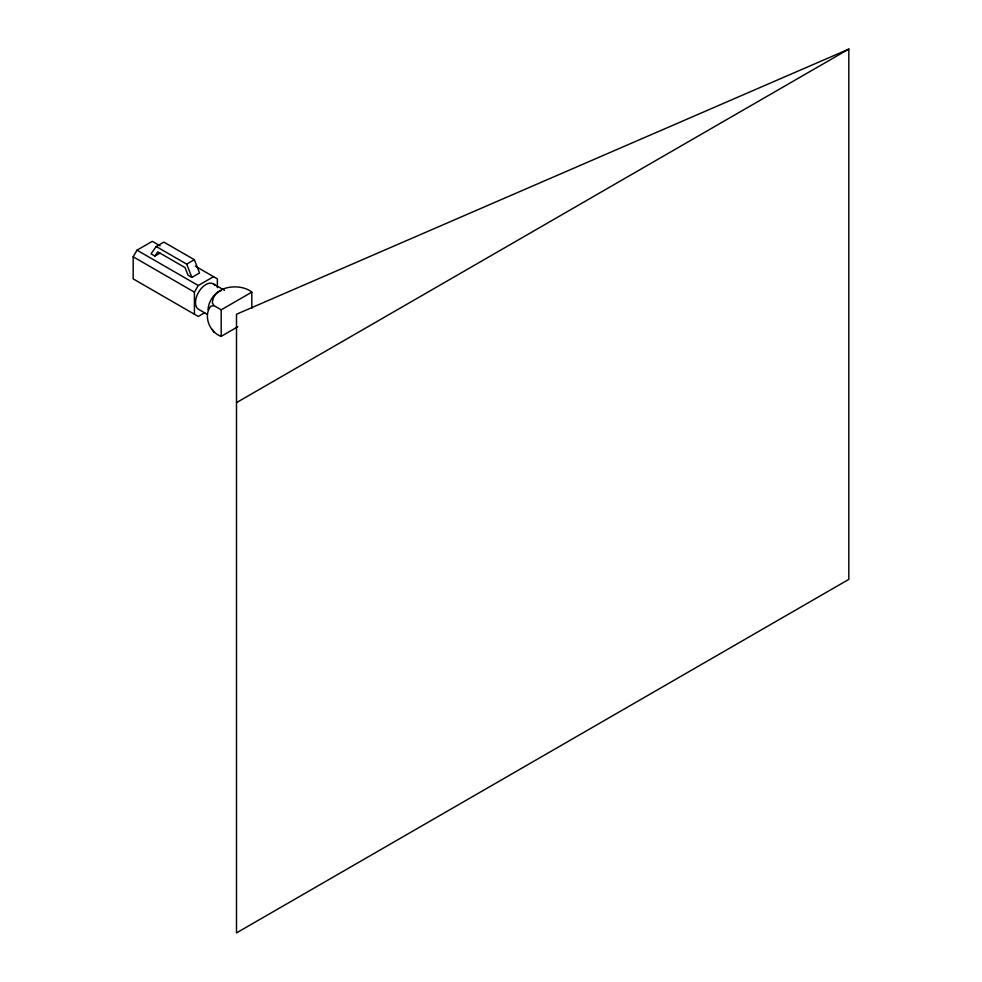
<?xml version="1.0" encoding="UTF-8"?>
<svg xmlns="http://www.w3.org/2000/svg" width="982" height="982" viewBox="0 0 982 982"><rect width="100%" height="100%" fill="white"/><g stroke="black" fill="none" stroke-linecap="round" stroke-linejoin="round"><path stroke-width="1.47" d="M204.612 312.767L198.241 316.45L133.184 278.888L133.184 256.793L137.001 250.165L152.308 241.327L160.127 245.844M194.411 314.24L194.411 292.145L198.241 285.517L213.548 276.679M154.874 256.069L157.82 251.871L185.082 267.62L188.028 275.205L191.858 277.415L199.518 272.996L194.362 259.714L163.847 242.1L156.187 246.519L151.032 253.847L154.874 256.069L159.98 253.123M156.187 246.519L186.703 264.133L194.362 259.714M251.809 292.145C240.725 282.841 213.155 285.529 212.394 302.898L213.88 305.598L221.195 309.821L251.809 292.145L251.809 308.348M213.88 305.598L210.799 306.212C202.893 315.946 209.755 332.628 221.195 336.335L237.779 326.76M236.502 402.62L848.816 49.1L848.816 579.38L236.502 932.9L236.502 314.24L848.816 49.1M195.308 266.147L217.366 278.888L217.366 287.726M213.254 283.823L224.583 290.365M137.001 250.165L198.241 285.517M133.184 256.793L194.411 292.145M207.349 314.4L198.536 309.305A14.718 8.494 -60 0 1 199.555 290.697A14.718 8.494 -60 0 1 214.898 285.357M212.394 329.412L213.88 332.112M186.703 264.133L191.858 277.415M221.195 309.821L221.195 336.335M208.086 309.846A14.718 8.494 -60 0 1 221.183 290.672"/></g></svg>
